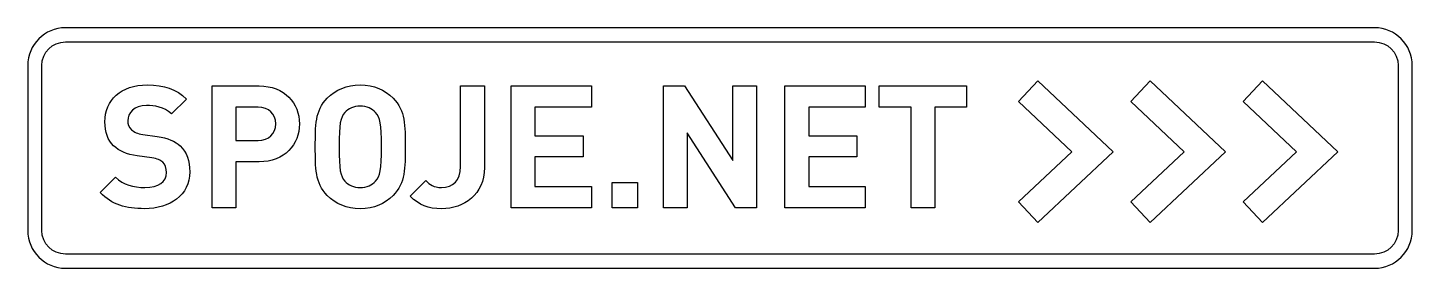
# Model space of a CAD drawing. Extents: x 0 to 294, y 0 to 51.
import ezdxf

# ---------------------------------------------------------------- set-up
doc = ezdxf.new("R2010")
doc.units = 0
doc.layers.add('logo_spoje', color=7, linetype='CONTINUOUS')

msp = doc.modelspace()

# ---------------------------------------------------------------- linework, layer by layer
at = {"layer": 'logo_spoje', "color": 7}
for p, q in [((285.663584, 51.190339), (8.235347, 51.190339)), ((8.235347, 48.190339), (285.663584, 48.190339)), ((8.235347, 48.190339), (8.235347, 48.190339)), ((0.222657, 43.177649), (0.222657, 8.238189)), ((3.222657, 8.238189), (3.222657, 43.177649)), ((290.677734, 43.177649), (290.677734, 8.238189)), ((293.677734, 8.238189), (293.677734, 43.177649)), ((285.663584, 3.222569), (8.235347, 3.222569)), ((8.235347, 0.222569), (285.663584, 0.222569))]:
    msp.add_line(p, q, dxfattribs=at)
at = {"layer": 'logo_spoje', "color": 6}
for p, q in [((25.568845, 39.076084), (25.568845, 39.076084)), ((39.300291, 38.859288), (49.300779, 38.859288)), ((39.300291, 13.063389), (39.300291, 38.859288)), ((70.712401, 39.076084), (70.712401, 39.076084)), ((91.981934, 38.859288), (97.016601, 38.859288)), ((91.981934, 21.758702), (91.981934, 38.859288)), ((97.016601, 38.859288), (97.016601, 21.54044)), ((102.704586, 38.859288), (119.698244, 38.859288)), ((102.704586, 13.061924), (102.704586, 38.859288)), ((119.698244, 38.859288), (119.698244, 34.366611)), ((134.951662, 38.859288), (139.444334, 38.859288)), ((134.951662, 13.061924), (134.951662, 38.859288)), ((139.444334, 38.859288), (149.661622, 23.062412)), ((149.661622, 23.062412), (149.661622, 38.859288)), ((149.661622, 38.859288), (154.69629, 38.859288)), ((154.69629, 38.859288), (154.69629, 13.061924)), ((160.710937, 38.859288), (177.704588, 38.859288)), ((160.710937, 13.061924), (160.710937, 38.859288)), ((177.704588, 38.859288), (177.704588, 34.366611)), ((180.711915, 38.859288), (199.224608, 38.859288)), ((180.711915, 34.366611), (180.711915, 38.859288)), ((199.224608, 38.859288), (199.224608, 34.366611)), ((210.202148, 35.578038), (214.313963, 39.947667)), ((214.313963, 39.947667), (230.269043, 24.928623)), ((234.010329, 35.578038), (238.120606, 39.946202)), ((238.120606, 39.946202), (254.071291, 24.928623)), ((257.816896, 35.578038), (261.927249, 39.946202)), ((261.927249, 39.946202), (277.880859, 24.928623)), ((33.902342, 36.06876), (30.713377, 32.917881)), ((221.515141, 24.928623), (210.202148, 35.578038)), ((245.320314, 24.928623), (234.007329, 35.578038)), ((234.007329, 35.578038), (234.010329, 35.578038)), ((269.126957, 24.928623), (257.816896, 35.578038)), ((44.336423, 34.366611), (44.336423, 27.300205)), ((49.045896, 34.366611), (44.336423, 34.366611)), ((70.712401, 34.583409), (70.712401, 34.583409)), ((119.698244, 34.366611), (107.740724, 34.366611)), ((107.740724, 34.366611), (107.740724, 28.315342)), ((177.704588, 34.366611), (165.747067, 34.366611)), ((165.747067, 34.366611), (165.747067, 28.315342)), ((187.450193, 34.366611), (180.711915, 34.366611)), ((187.450193, 13.061924), (187.450193, 34.366611)), ((199.224608, 34.366611), (192.48633, 34.366611)), ((192.48633, 34.366611), (192.48633, 13.061924)), ((24.590329, 28.570225), (27.634275, 28.135167)), ((44.336423, 27.300205), (49.045896, 27.300205)), ((107.740724, 28.315342), (117.922852, 28.315342)), ((117.922852, 28.315342), (117.922852, 23.822666)), ((150.20361, 13.061924), (139.986329, 28.89542)), ((139.986329, 28.89542), (139.986329, 13.061924)), ((165.747067, 28.315342), (175.929203, 28.315342)), ((175.929203, 28.315342), (175.929203, 23.822666)), ((26.547361, 23.605869), (23.430173, 24.040928)), ((117.922852, 23.822666), (107.740724, 23.822666)), ((107.740724, 23.822666), (107.740724, 17.5546)), ((175.929203, 23.822666), (165.747067, 23.822666)), ((165.747067, 23.822666), (165.747067, 17.5546)), ((210.202148, 14.280674), (221.515141, 24.928623)), ((230.269043, 24.928623), (214.313963, 9.90958)), ((234.007329, 14.280674), (245.320314, 24.928623)), ((254.071291, 24.928623), (238.120606, 9.90958)), ((257.816896, 14.279209), (269.126957, 24.928623)), ((277.880859, 24.928623), (261.928711, 9.91251)), ((49.300779, 22.772373), (44.336423, 22.772373)), ((44.336423, 22.772373), (44.336423, 13.063389)), ((15.568356, 16.250889), (18.829099, 19.511631)), ((81.292964, 15.490635), (84.626954, 18.787998)), ((124.082519, 18.424717), (129.480464, 18.424717)), ((124.082519, 13.061924), (124.082519, 18.424717)), ((129.480464, 18.424717), (129.480464, 13.061924)), ((107.740724, 17.5546), (119.698244, 17.5546)), ((119.698244, 17.5546), (119.698244, 13.061924)), ((165.747067, 17.5546), (177.704588, 17.5546)), ((177.704588, 17.5546), (177.704588, 13.061924)), ((44.336423, 13.063389), (39.300291, 13.063389)), ((119.698244, 13.061924), (102.704586, 13.061924)), ((129.480464, 13.061924), (124.082519, 13.061924)), ((139.986329, 13.061924), (134.951662, 13.061924)), ((154.69629, 13.061924), (150.20361, 13.061924)), ((177.704588, 13.061924), (160.710937, 13.061924)), ((192.48633, 13.061924), (187.450193, 13.061924)), ((214.313963, 9.90958), (210.202148, 14.280674)), ((238.120606, 9.90958), (234.007329, 14.280674)), ((261.928711, 9.91251), (257.816896, 14.279209))]:
    msp.add_line(p, q, dxfattribs=at)
at = {"layer": 'logo_spoje', "color": 7}
for points in [[(8.235347, 51.190339), (3.827257, 51.190339), (0.222657, 47.585739), (0.222657, 43.177649)], [(293.677734, 43.177649), (293.677734, 47.586139), (290.071664, 51.190339), (285.663584, 51.190339)], [(3.222657, 43.177649), (3.222657, 45.965569), (5.447427, 48.190339), (8.235347, 48.190339)], [(285.663584, 48.190339), (288.451484, 48.190339), (290.677734, 45.965159), (290.677734, 43.177649)], [(0.222657, 8.238189), (0.222657, 3.830879), (3.826167, 0.222569), (8.235347, 0.222569)], [(8.235347, 3.222569), (5.448527, 3.222569), (3.222657, 5.451509), (3.222657, 8.238189)], [(285.663584, 0.222569), (290.072754, 0.222569), (293.677734, 3.830469), (293.677734, 8.238189)], [(290.677734, 8.238189), (290.677734, 5.451909), (288.450394, 3.222569), (285.663584, 3.222569)]]:
    msp.add_open_spline(points, degree=3, dxfattribs=at)
at = {"layer": 'logo_spoje', "color": 6}
for points in [[(16.583493, 31.250889), (16.583493, 35.851889), (19.988845, 39.076084), (25.568845, 39.076084)], [(25.568845, 39.076084), (29.118845, 39.076084), (31.692341, 38.20676), (33.902342, 36.06876)], [(49.300779, 38.859288), (54.626779, 38.859288), (57.814452, 35.199831), (57.814452, 30.81583)], [(63.719236, 36.250401), (65.530237, 38.061401), (67.778401, 39.076084), (70.712401, 39.076084)], [(70.712401, 39.076084), (73.6474, 39.076084), (75.856941, 38.061401), (77.668941, 36.250401)], [(61.183592, 25.961338), (61.183592, 30.418338), (61.110234, 33.641401), (63.719236, 36.250401)], [(77.668941, 36.250401), (80.276946, 33.641401), (80.241209, 30.418338), (80.241209, 25.961338)], [(25.423826, 34.693272), (22.741816, 34.693272), (21.437986, 33.206064), (21.437986, 31.431065)], [(30.713377, 32.917881), (29.083377, 34.474881), (27.125826, 34.693272), (25.423826, 34.693272)], [(52.778319, 30.81583), (52.778319, 32.91783), (51.328896, 34.366611), (49.045896, 34.366611)], [(67.450194, 33.206455), (66.472194, 32.119455), (66.219725, 30.925338), (66.219725, 25.961338)], [(70.712401, 34.583409), (69.335401, 34.583409), (68.175193, 34.040455), (67.450194, 33.206455)], [(73.936522, 33.206455), (73.211522, 34.040455), (72.089401, 34.583409), (70.712401, 34.583409)], [(75.205078, 25.961338), (75.205078, 30.925338), (74.914522, 32.119455), (73.936522, 33.206455)], [(18.430662, 26.178135), (17.198661, 27.410135), (16.583493, 29.076879), (16.583493, 31.250889)], [(21.437986, 31.431065), (21.437986, 30.779065), (21.65524, 30.090897), (22.19824, 29.583897)], [(22.19824, 29.583897), (22.70524, 29.112897), (23.53933, 28.714225), (24.590329, 28.570225)], [(49.045896, 27.300205), (51.328896, 27.300205), (52.778319, 28.713831), (52.778319, 30.81583)], [(57.814452, 30.81583), (57.814452, 26.43183), (54.626779, 22.772373), (49.300779, 22.772373)], [(27.634275, 28.135167), (29.989275, 27.809166), (31.473544, 27.156514), (32.560544, 26.141514)], [(23.430173, 24.040928), (21.220174, 24.366928), (19.589662, 25.055135), (18.430662, 26.178135)], [(28.829587, 22.699131), (28.322587, 23.170131), (27.742361, 23.424869), (26.547361, 23.605869)], [(32.560544, 26.141514), (33.937554, 24.837504), (34.554197, 22.953323), (34.554197, 20.670323)], [(63.719236, 15.670811), (61.110237, 18.279811), (61.183592, 21.504338), (61.183592, 25.961338)], [(66.219725, 25.961338), (66.219725, 20.997338), (66.472194, 19.801756), (67.450194, 18.714756)], [(73.936522, 18.714756), (74.914522, 19.801756), (75.205078, 20.997338), (75.205078, 25.961338)], [(80.241209, 25.961338), (80.241209, 21.504338), (80.276909, 18.279811), (77.668941, 15.670811)], [(34.554197, 20.670323), (34.554197, 15.670322), (30.386767, 12.845127), (24.988767, 12.845127)], [(29.626462, 20.525303), (29.626462, 21.431303), (29.373587, 22.192131), (28.829587, 22.699131)], [(87.922851, 17.337803), (90.386849, 17.337803), (91.981934, 18.787698), (91.981934, 21.758702)], [(97.016601, 21.54044), (97.016601, 15.85244), (92.704851, 12.845127), (87.922851, 12.845127)], [(18.829099, 19.511631), (20.460099, 17.880631), (22.669545, 17.337803), (25.060544, 17.337803)], [(25.060544, 17.337803), (28.031554, 17.337803), (29.626462, 18.460303), (29.626462, 20.525303)], [(67.450194, 18.714756), (68.175193, 17.880756), (69.335401, 17.337803), (70.712401, 17.337803)], [(70.712401, 17.337803), (72.089401, 17.337803), (73.211522, 17.880756), (73.936522, 18.714756)], [(84.626954, 18.787998), (85.459949, 17.953998), (86.255849, 17.337803), (87.922851, 17.337803)], [(24.988767, 12.845127), (21.075767, 12.845127), (18.104367, 13.677879), (15.568356, 16.250889)], [(70.712401, 12.845127), (67.778401, 12.845127), (65.530237, 13.858811), (63.719236, 15.670811)], [(77.668941, 15.670811), (75.856941, 13.858811), (73.6474, 12.845127), (70.712401, 12.845127)], [(87.922851, 12.845127), (85.132851, 12.845127), (83.212994, 13.569635), (81.292964, 15.490635)]]:
    msp.add_open_spline(points, degree=3, dxfattribs=at)

doc.saveas('drawing.dxf')
